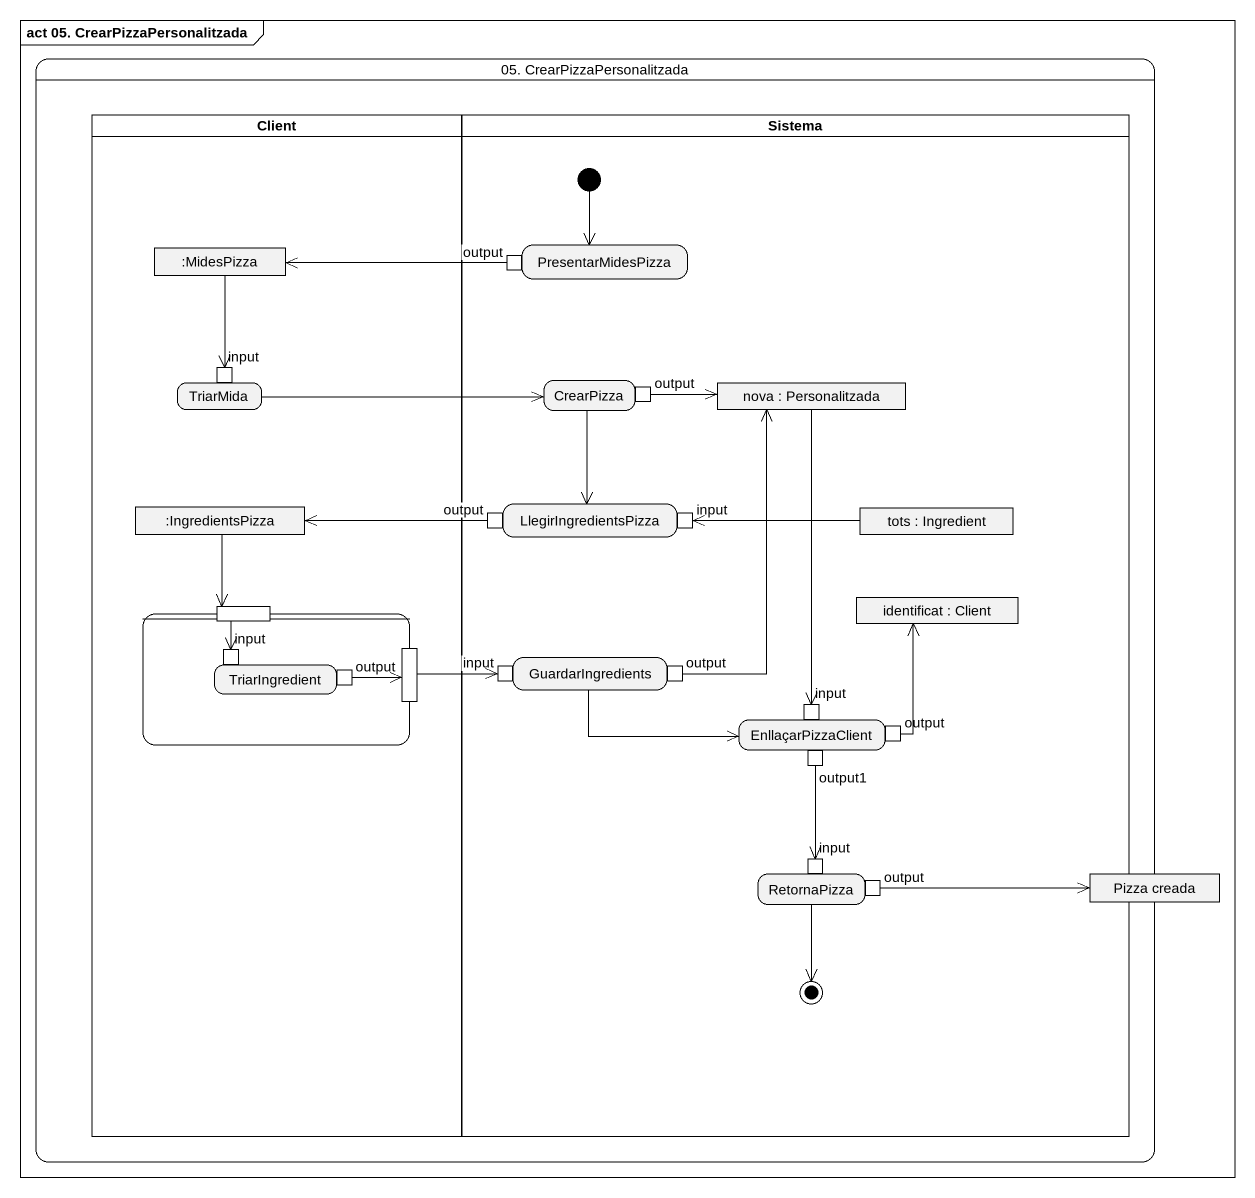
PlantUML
@startuml
mainframe act 05. CrearPizzaPersonalitzada
hide empty description
state "05. CrearPizzaPersonalitzada" as s05_CrearPizzaPersonalitzada {
  state Client <<partition>> {
    state ":MidesPizza" as MidesPizza <<object>>
    state TriarMida {
      state input <<inputPin>>
    }
    state ":IngredientsPizza" as IngredientsPizza <<object>>
    state " " as state1 {
      state pin1 <<inputPin>>
      state pin2 <<inputPin>>
      state TriarIngredient {
        state "input" as input_3 <<inputPin>>
        state "output" as output_4 <<outputPin>>
      }
    }
  }
  state Sistema <<partition>> {
    state PresentarMidesPizza {
      state output <<outputPin>>
    }
    state CrearPizza {
      state "output" as output_2 <<outputPin>>
    }
    state "nova : Personalitzada" as nova <<object>>
    state LlegirIngredientsPizza {
      state "output" as output_3 <<outputPin>>
      state "input" as input_2 <<inputPin>>
    }
    state "tots : Ingredient" as tots <<object>>
    state "identificat : Client" as identificat <<object>>
    state GuardarIngredients {
      state "input" as input_4 <<inputPin>>
      state "output" as output_5 <<outputPin>>
    }
    state EnllaçarPizzaClient {
      state "input" as input_5 <<inputPin>>
      state output1 <<outputPin>>
      state "output" as output_6 <<outputPin>>
    }
    state RetornaPizza {
      state "input" as input_6 <<inputPin>>
      state "output" as output_7 <<outputPin>>
    }
    [*] --> PresentarMidesPizza
    RetornaPizza --> [*]
  }
  state "Pizza creada" as Pizza_creada <<object>>
}
MidesPizza --> input
output -left-> MidesPizza
TriarMida -right-> CrearPizza
CrearPizza --> LlegirIngredientsPizza
output_2 -right-> nova
nova --> input_5
IngredientsPizza --> pin1
output_3 -left-> IngredientsPizza
tots -left-> input_2
pin1 --> input_3
pin2 -right-> input_4
output_4 -right-> pin2
GuardarIngredients -right-> EnllaçarPizzaClient
output_5 -up-> nova
output1 --> input_6
output_6 -up-> identificat
output_7 -right-> Pizza_creada
@enduml
